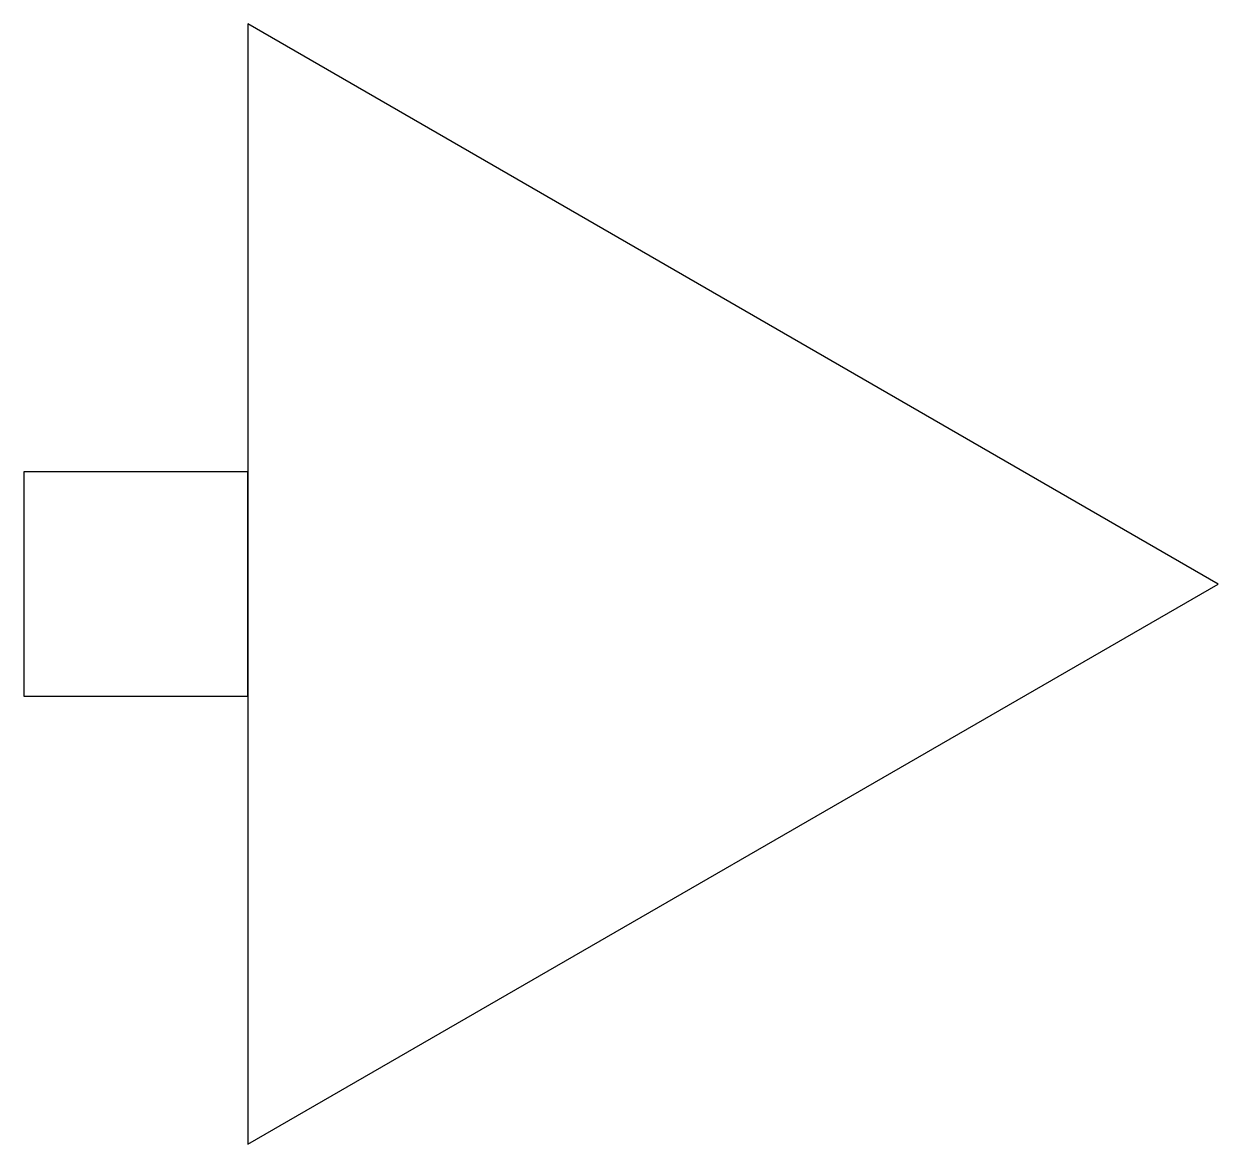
# Model space of a CAD drawing. Header units: millimetres. Extents: x -3097.137 to -3096.711, y 3752.709 to 3753.109.
import ezdxf

# ---------------------------------------------------------------- set-up
doc = ezdxf.new("R2010")
doc.units = ezdxf.units.MM
doc.header["$LTSCALE"] = 10
doc.layers.add('Ele_tomadas', color=2, linetype='Continuous')

msp = doc.modelspace()

# ---------------------------------------------------------------- linework, layer by layer
at = {"layer": 'Ele_tomadas', "color": 3}
for points in [[(-3097.05728, 3752.70907), (-3096.71087, 3752.90907), (-3097.05728, 3753.10907)], [(-3097.13728, 3752.86907), (-3097.05728, 3752.86907), (-3097.05728, 3752.94907), (-3097.13728, 3752.94907)]]:
    msp.add_lwpolyline(points, close=True, dxfattribs=at)

doc.saveas('drawing.dxf')
